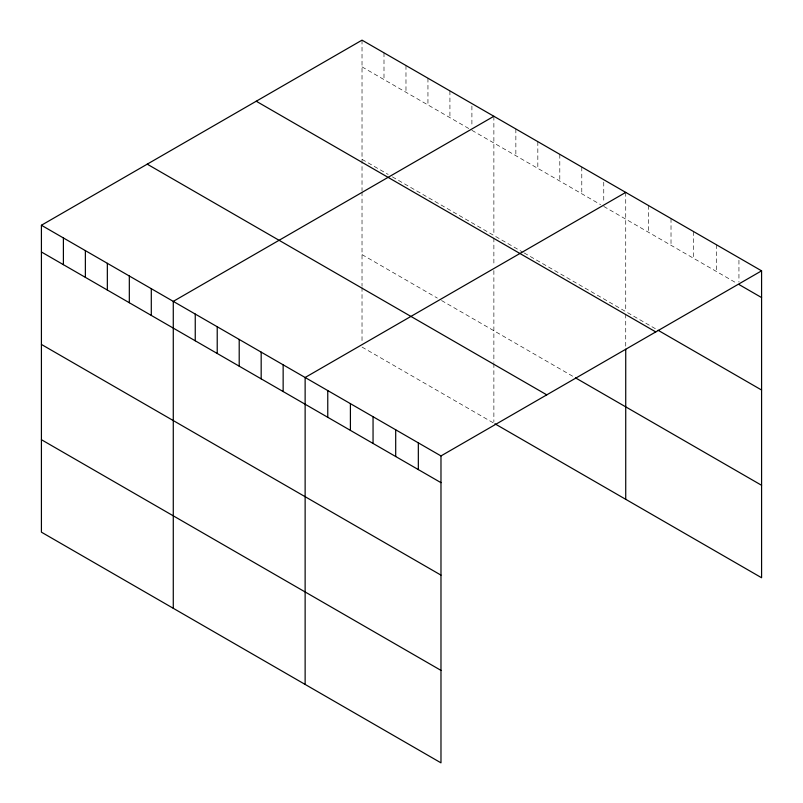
<?xml version="1.0" encoding="UTF-8"?>
<svg xmlns="http://www.w3.org/2000/svg" width="803" height="803" viewBox="0 0 803 803"><rect width="100%" height="100%" fill="white"/><g stroke="black" fill="none" stroke-linecap="round" stroke-linejoin="round"><path stroke-width="0.6" stroke-dasharray="4.01 3.01" d="M362.023 66.88L468.761 128.51M471.903 130.317L600.614 204.635M603.756 206.441L736.783 283.248M362.023 159.345L388.18 174.442M392.366 176.861L523.175 252.383M524.229 252.985L655.921 329.019M362.023 254.601L437.364 298.104M441.55 300.523L574.456 377.249M362.023 347.067L493.875 423.191M738.941 260.192L738.941 282.064M716.296 244.694L716.296 271.424M693.651 231.615L693.651 258.345M671.017 218.546L671.017 245.276M648.372 205.478L648.372 232.208M625.728 192.399L625.728 311.594M625.728 314.103L625.728 346.695M603.756 182.14L603.756 202.798M581.784 167.024L581.784 193.754M559.801 154.337L559.801 181.066M537.829 141.649L537.829 168.379M515.857 128.962L515.857 155.692M493.875 116.274L493.875 235.47M493.875 237.979L493.875 265.552M493.875 270.561L493.875 362.364M493.875 363.578L493.875 421.976M471.903 106.016L471.903 126.673M449.921 90.9L449.921 117.629M427.949 78.212L427.949 104.942M405.977 65.525L405.977 92.255M383.995 52.837L383.995 79.567M362.023 40.15L362.023 190.682M362.023 191.937L362.023 286.239M362.023 287.454L362.023 342.198"/><path stroke-width="1.2" d="M41.415 225.252L440.977 455.933L440.977 762.85L41.415 532.168L41.415 225.252L362.023 40.15L761.585 270.832L761.585 577.748L494.919 423.793M493.875 116.274L173.277 301.376L173.277 608.293M625.728 192.399L305.13 377.5L305.13 684.417M440.977 455.933L761.585 270.832M738.941 284.493L761.585 297.562M658.079 330.264L761.585 390.027M256.227 101.228L655.78 331.92M575.5 377.862L761.585 485.293M147.22 164.163L546.773 394.845M41.415 251.981L440.977 482.663M41.415 344.437L440.977 575.129M41.415 439.703L440.977 670.385M625.728 349.195L625.728 499.315M418.333 442.865L418.333 469.594M395.698 429.786L395.698 456.516M373.054 416.717L373.054 443.447M350.409 403.648L350.409 430.378M327.765 390.569L327.765 417.299M283.148 364.813L283.148 391.543M261.176 352.126L261.176 378.855M239.204 339.438L239.204 366.168M217.222 326.751L217.222 353.481M195.249 314.063L195.249 340.793M151.295 288.689L151.295 315.418M129.323 276.001L129.323 302.731M107.341 263.314L107.341 290.044M85.369 250.626L85.369 277.356M63.397 237.939L63.397 264.669"/></g></svg>
